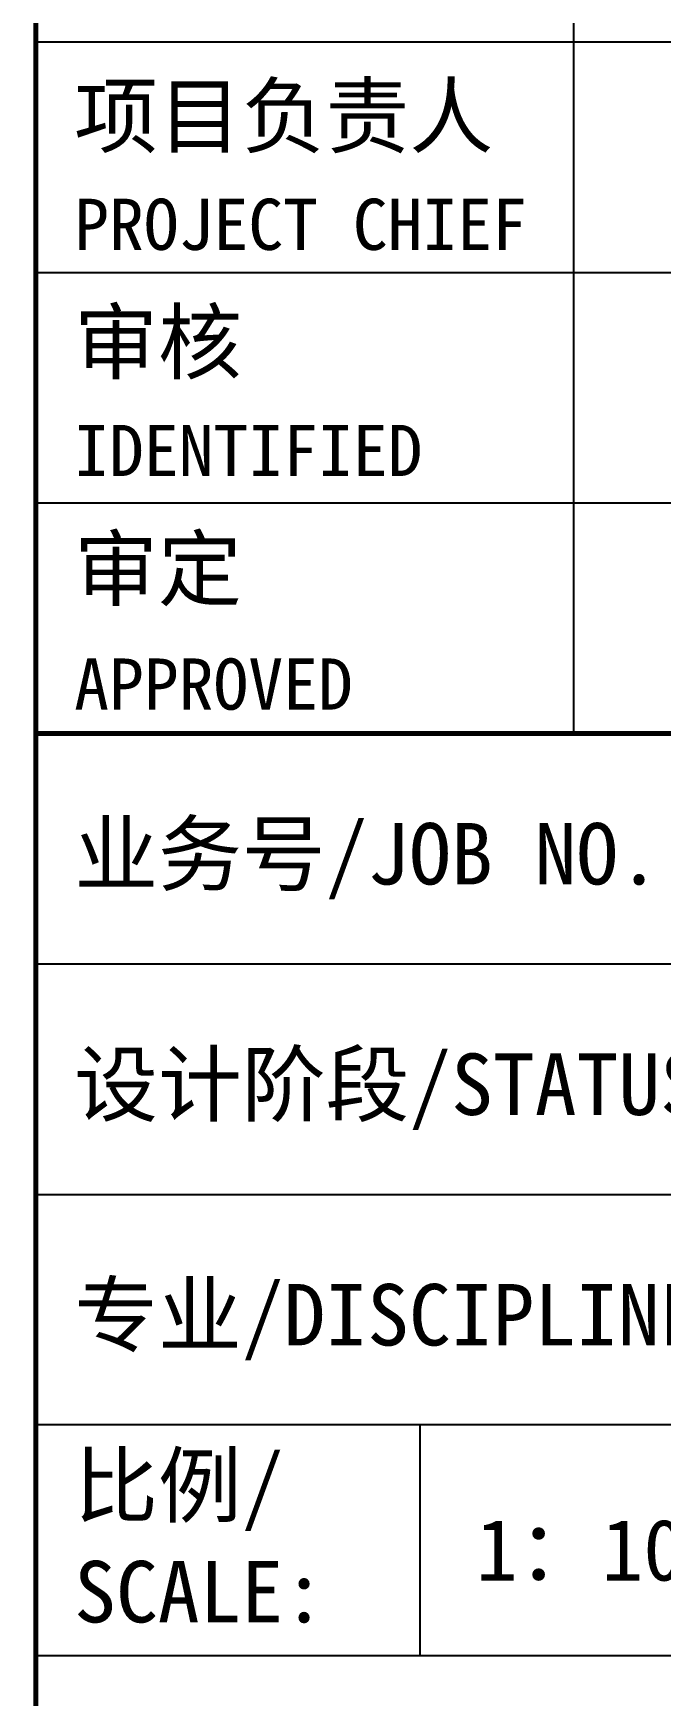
# Model space of a CAD drawing. Extents: x -737978 to 768813, y -372247 to 1140308.
# Drawn here: x -547565 to -546687, y -335459 to -333132 of the extents above; entities that cross this region are included whole.
import ezdxf

# ---------------------------------------------------------------- set-up
doc = ezdxf.new("R2010")
doc.units = 0
doc.header["$LTSCALE"] = 10
doc.header["$MEASUREMENT"] = 0
doc.layers.get('0').update_dxf_attribs({"linetype": 'CONTINUOUS'})
doc.layers.add('PUB_DIM', color=3, linetype='CONTINUOUS')
doc.layers.add('PUB_TITLE', color=4, linetype='CONTINUOUS')
doc.styles.add('-宋体', font='', dxfattribs={"width": 0.8})
doc.styles.get('-宋体').set_extended_font_data('SimSun')

# ---------------------------------------------------------------- blocks, each defined once
blk = doc.blocks.new('TQ1')
at = {"layer": 'PUB_TITLE'}
for p, q in [((-49854.8, -403754.8), (-43854.8, -403754.8)), ((-49854.8, -404654.8), (-43854.8, -404654.8)), ((-49854.8, -405554.8), (-43854.8, -405554.8)), ((-49854.8, -407354.8), (-43854.8, -407354.8)), ((-49854.8, -408254.8), (-43854.8, -408254.8)), ((-46854.8, -409154.8), (-49854.8, -409154.8)), ((-48354.8, -409154.8), (-48354.8, -410054.8)), ((-49854.8, -410054.8), (-43854.8, -410054.8))]:
    blk.add_line(p, q, dxfattribs=at)
at = {"layer": 'PUB_TITLE', "const_width": 20}
for points in [[(-49854.8, -378413.9), (-49854.8, -418454.8)], [(-49854.8, -406454.8), (-43854.8, -406454.8)]]:
    blk.add_lwpolyline(points, dxfattribs=at)
at = {"layer": 'PUB_TITLE'}
blk.add_lwpolyline([(-47754.8, -401054.8), (-47754.8, -406454.8)], dxfattribs=at)
at = {"layer": 'PUB_TITLE', "style": '-宋体'}
for s, height, p in [('项目负责人', 240, (-49704.8, -404163.3)), ('PROJECT CHIEF', 200, (-49704.8, -404566.9)), ('审核', 240, (-49704.8, -405046.2)), ('IDENTIFIED', 200, (-49704.8, -405449.9)), ('审定', 240, (-49704.8, -405931.5)), ('APPROVED', 200, (-49704.8, -406362)), ('业务号/JOB NO.', 240, (-49704.8, -407044.5)), ('设计阶段/STATUS:', 240, (-49704.8, -407944.5)), ('专业/DISCIPLINE:', 240, (-49704.8, -408844.5)), ('比例/', 240, (-49704.8, -409510.6)), ('1：100', 240, (-48135.6, -409762.4)), ('SCALE:', 240, (-49704.8, -409925.7))]:
    blk.add_text(s, height=height, dxfattribs=at).set_placement(p)

msp = doc.modelspace()

# ---------------------------------------------------------------- linework, layer by layer
at = {"layer": 'PUB_DIM'}
msp.add_lwpolyline([(-547561.6, -324062.8), (-545411.3, -324062.8), (-545411.3, -338412.7), (-547561.6, -338412.7)], close=True, dxfattribs=at)

# ---------------------------------------------------------------- block references
at = {"xscale": 0.3583768702508217, "yscale": 0.3583768702508217, "zscale": 0.3583768702508217}
msp.add_blockref('TQ1', (-529694.8, -188448.1), dxfattribs=at)

doc.saveas('drawing.dxf')
